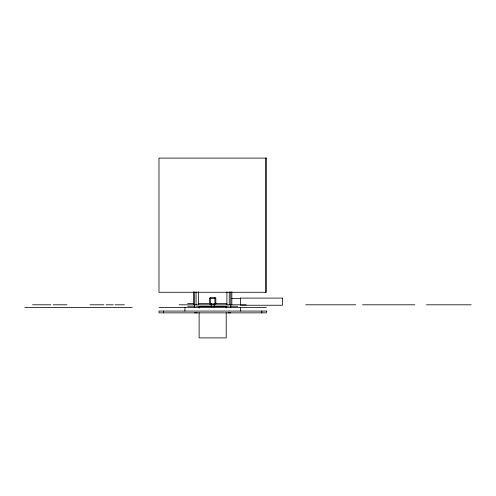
<?xml version="1.0" encoding="UTF-8"?>
<svg xmlns="http://www.w3.org/2000/svg" width="496" height="496" viewBox="0 0 496 496"><rect width="100%" height="100%" fill="white"/><g stroke="black" fill="none" stroke-linecap="round" stroke-linejoin="round"><path stroke-width="0.74" d="M210.391 297.65L214.935 297.65A0.893 0.893 0 0 1 215.828 298.542L215.828 303.912L209.498 303.912L209.498 298.542A0.893 0.893 0 0 1 210.391 297.65L210.391 303.912M240.399 298.096L282.441 298.096M209.51 298.542L215.816 298.542M231.378 298.542L240.399 298.542M187.618 303.372L193.738 303.372M198.14 303.372L208.68 303.372M215.32 303.372L226.901 303.372M211.129 304.098L211.513 304.098M32.5 304.804L50.871 304.804M53.165 304.804L66.997 304.804M89.95 304.804L103.788 304.804M106.076 304.804L113.262 304.804M115.053 304.804L124.446 304.804M179.118 304.804L246.208 304.804M305.716 304.804L355.781 304.804M362.545 304.804L414.823 304.804M426.479 304.804L471.194 304.804M187.618 306.237L195.182 306.237M196.1 306.237L229.233 306.237M230.404 306.237L237.714 306.237M24.8 307.489L132.153 307.489M158.987 307.489L266.34 307.489M194.575 312.815L197.228 312.815M228.098 312.815L230.758 312.815M282.441 298.108L282.441 305.245L240.399 305.251L240.399 298.108M265.62 158.094L265.62 292.28M261.863 311.066L261.863 312.858M240.399 307.489L240.399 311.066M231.83 291.772L231.83 304.804M230.77 291.921L230.77 307.396M229.264 291.772L229.264 304.804M226.901 291.772L226.901 304.804M226.201 308.121L226.201 306.596L199.125 306.596L199.125 308.121M226.201 312.703L226.201 337.906L199.125 337.906L199.125 312.703M214.935 297.662L214.935 303.912M214.204 303.651L214.204 307.012M211.129 303.651L211.129 307.012M198.425 291.772L198.425 304.804M196.063 291.772L196.063 304.804M194.556 291.921L194.556 307.396M193.496 291.772L193.496 304.804M184.934 307.489L184.934 311.066M163.463 311.066L163.463 312.858M266.34 158.094L158.987 158.094L158.987 292.28L266.34 292.28L266.34 158.094M266.34 311.066L158.987 311.066L158.987 312.858L266.34 312.858L266.34 311.066"/></g></svg>
